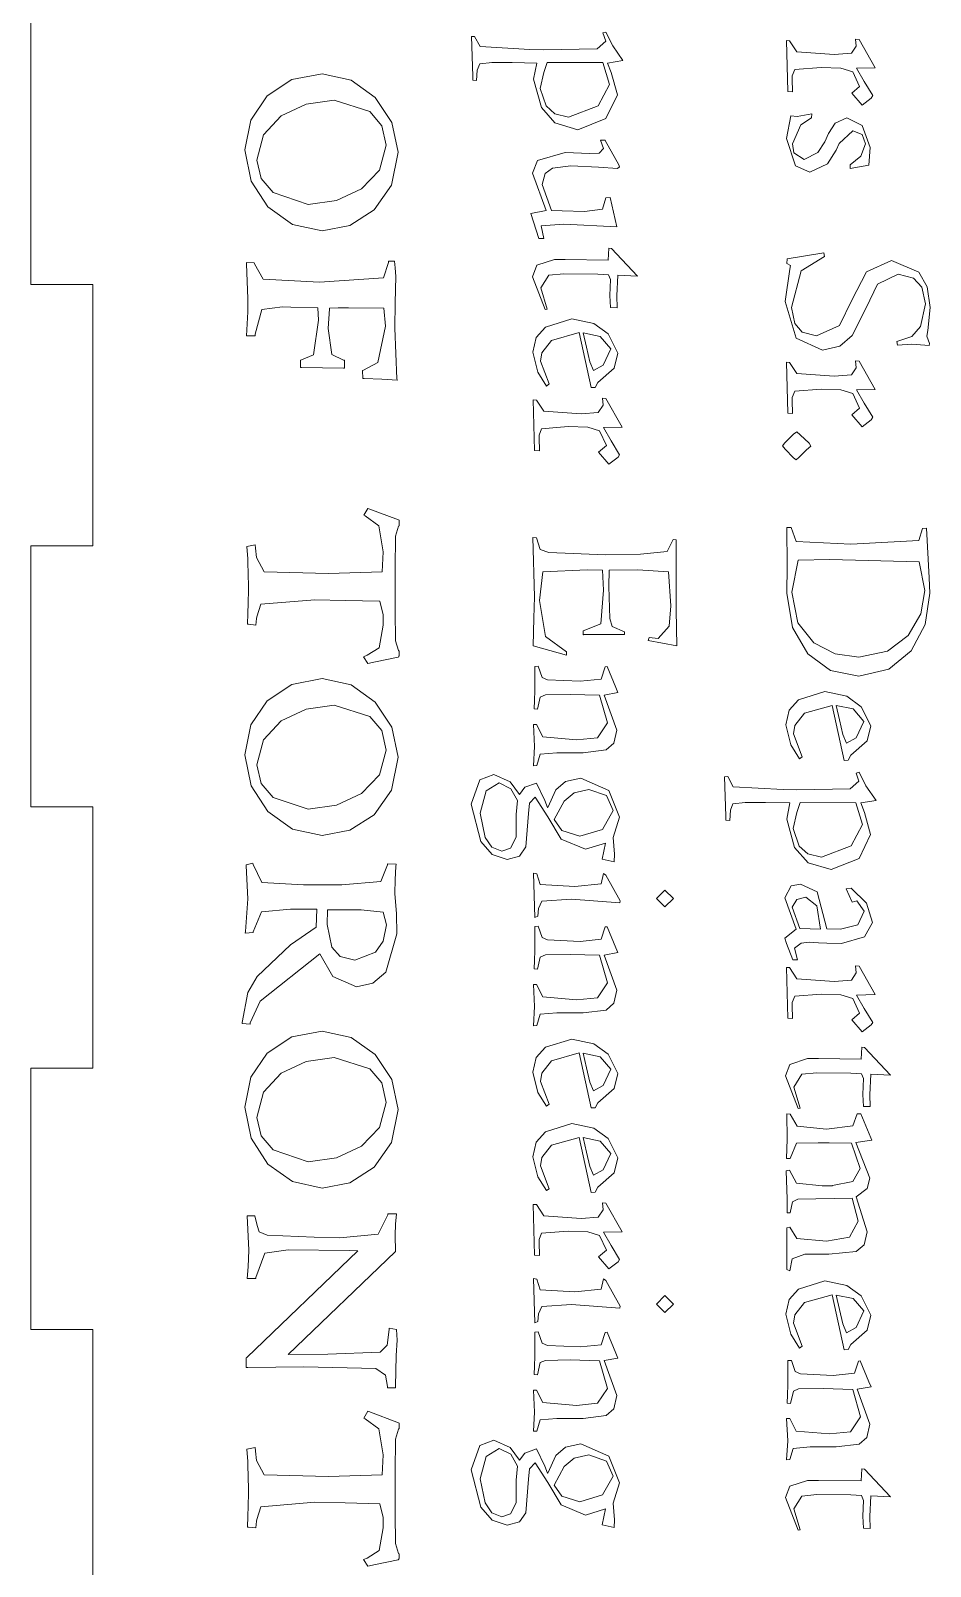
# Model space of a CAD drawing. Header units: millimetres. Extents: x 0 to 610, y 0 to 514.
# Drawn here: x 523.8 to 567.3, y 166.1 to 240.4 of the extents above; entities that cross this region are included whole.
import ezdxf

# ---------------------------------------------------------------- set-up
doc = ezdxf.new("R2010")
doc.units = ezdxf.units.MM
doc.header["$LTSCALE"] = 0.05
doc.layers.get('0').update_dxf_attribs({"plot": 0})
doc.layers.add('CUT', color=1, linetype='Continuous', lineweight=0)
doc.layers.add('ETCH', color=5, linetype='Continuous', lineweight=0)

# ---------------------------------------------------------------- blocks, each defined once
blk = doc.blocks.new('right_outer')
blk.add_lwpolyline([(0, 113.684), (0, 126.316), (-3, 126.316), (-3, 138.947), (0, 138.947), (0, 151.579), (-3, 151.579), (-3, 164.211), (0, 164.211), (0, 176.842), (-3, 176.842), (-3, 189.474)])

msp = doc.modelspace()

# ---------------------------------------------------------------- linework, layer by layer
at = {"layer": 'ETCH'}
for p, q in [((560.398, 237.428), (560.332, 239.89)), ((560.332, 239.89), (560.491, 239.876)), ((560.491, 239.876), (560.843, 239.341)), ((563.716, 239.624), (563.676, 239.962)), ((563.676, 239.962), (563.848, 239.943)), ((563.848, 239.943), (564.632, 238.569)), ((560.843, 239.341), (562.647, 239.213)), ((562.647, 239.213), (563.475, 239.277)), ((563.475, 239.277), (563.716, 239.624)), ((560.736, 238.49), (560.617, 238.185)), ((562.017, 238.596), (560.736, 238.49)), ((562.966, 238.563), (562.017, 238.596)), ((563.543, 238.383), (562.966, 238.563)), ((563.869, 237.673), (563.543, 238.383)), ((564.632, 238.569), (563.73, 238.549)), ((563.73, 238.549), (564.101, 237.906)), ((564.632, 238.569), (564.632, 238.569)), ((560.617, 238.185), (560.617, 238.045)), ((560.617, 238.045), (560.63, 237.415)), ((563.497, 237.348), (563.869, 237.673)), ((564.101, 237.906), (564.512, 237.229)), ((560.63, 237.415), (560.398, 237.428)), ((563.995, 236.771), (563.497, 237.348)), ((564.439, 237.109), (563.995, 236.771)), ((564.512, 237.229), (564.439, 237.109)), ((560.332, 235.151), (560.551, 236.259)), ((560.551, 236.259), (560.856, 236.219)), ((560.856, 236.219), (561.566, 236.345)), ((561.554, 236.16), (561.029, 235.815)), ((561.566, 236.345), (561.554, 236.16)), ((561.554, 236.16), (561.554, 236.16)), ((562.695, 235.9), (563.259, 236.16)), ((563.259, 236.16), (564.005, 235.786)), ((561.029, 235.815), (560.625, 234.892)), ((562.191, 234.992), (562.37, 235.397)), ((562.37, 235.397), (562.695, 235.9)), ((563.544, 235.529), (562.887, 234.919)), ((563.995, 235.356), (563.544, 235.529)), ((564.005, 235.786), (564.393, 234.72)), ((551.278, 234.451), (551.487, 234.666)), ((551.487, 234.666), (551.348, 235.071)), ((551.348, 235.071), (551.567, 235.071)), ((551.567, 235.071), (551.567, 235.059)), ((551.567, 235.059), (552.224, 233.884)), ((551.567, 235.059), (551.567, 235.059)), ((560.776, 233.831), (560.332, 235.151)), ((560.625, 234.892), (560.701, 234.46)), ((561.862, 234.483), (562.191, 234.992)), ((562.887, 234.919), (562.734, 234.594)), ((563.932, 234.298), (564.167, 234.899)), ((564.167, 234.899), (563.995, 235.356)), ((564.393, 234.72), (564.32, 233.87)), ((548.056, 233.479), (548.301, 234.084)), ((548.301, 234.084), (549.635, 234.474)), ((549.635, 234.474), (550.83, 234.434)), ((550.83, 234.434), (551.278, 234.451)), ((552.224, 233.884), (552.264, 233.778)), ((560.701, 234.46), (561.196, 234.143)), ((561.196, 234.143), (561.862, 234.483)), ((562.32, 233.925), (561.473, 233.526)), ((562.734, 234.594), (562.32, 233.925)), ((563.418, 233.877), (563.932, 234.298)), ((548.72, 231.674), (548.056, 233.479)), ((548.667, 233.457), (548.521, 232.935)), ((549.027, 233.725), (548.667, 233.457)), ((549.915, 233.838), (549.027, 233.725)), ((551.255, 233.771), (549.915, 233.838)), ((552.164, 233.705), (551.255, 233.771)), ((552.264, 233.778), (552.164, 233.705)), ((561.473, 233.526), (560.776, 233.831)), ((563.418, 233.698), (563.418, 233.877)), ((564.32, 233.87), (563.418, 233.698)), ((548.521, 232.935), (548.966, 231.674)), ((547.97, 231.535), (548.72, 231.674)), ((548.966, 231.674), (549.483, 231.661)), ((549.483, 231.661), (550.572, 231.628)), ((550.572, 231.628), (551.443, 231.731)), ((551.443, 231.731), (551.607, 232.291)), ((551.607, 232.291), (551.806, 232.305)), ((551.806, 232.305), (552.131, 230.891)), ((548.362, 230.321), (547.97, 231.535)), ((549.563, 231.017), (548.475, 230.925)), ((548.475, 230.925), (548.6, 230.321)), ((552.131, 230.891), (549.563, 231.017)), ((548.6, 230.321), (548.362, 230.321)), ((551.72, 229.279), (551.753, 229.85)), ((551.753, 229.85), (551.879, 229.836)), ((551.879, 229.836), (553.14, 228.496)), ((560.366, 229.332), (562.144, 229.624)), ((562.184, 229.452), (561.05, 228.755)), ((562.144, 229.624), (562.184, 229.452)), ((548.057, 228.47), (548.264, 229.027)), ((548.264, 229.027), (549.112, 229.306)), ((549.112, 229.306), (549.643, 229.306)), ((549.643, 229.306), (551.72, 229.279)), ((551.72, 229.279), (551.72, 229.279)), ((560.279, 227.282), (560.498, 228.834)), ((560.352, 229.113), (560.366, 229.332)), ((560.531, 229.007), (560.352, 229.113)), ((560.498, 228.834), (560.531, 229.007)), ((561.05, 228.755), (560.585, 226.977)), ((563.504, 227.335), (564.215, 228.702)), ((564.215, 228.702), (565.422, 229.253)), ((565.422, 229.253), (566.734, 228.69)), ((566.734, 228.69), (567.142, 227.979)), ((548.661, 226.89), (548.057, 228.47)), ((548.851, 228.54), (548.462, 227.932)), ((549.564, 228.615), (548.851, 228.54)), ((551.216, 228.596), (549.564, 228.615)), ((551.725, 228.558), (551.216, 228.596)), ((551.826, 228.33), (551.725, 228.558)), ((551.793, 227.561), (551.826, 228.33)), ((552.178, 228.549), (552.138, 227.547)), ((553.14, 228.496), (552.178, 228.549)), ((564.739, 228.112), (564.187, 226.97)), ((565.734, 228.602), (564.739, 228.112)), ((566.48, 228.402), (565.734, 228.602)), ((566.889, 227.97), (566.48, 228.402)), ((567.067, 227.156), (566.889, 227.97)), ((567.142, 227.979), (567.293, 226.977)), ((548.462, 227.932), (548.767, 226.91)), ((551.826, 226.99), (551.793, 227.561)), ((552.138, 227.547), (552.151, 226.976)), ((560.813, 225.504), (560.279, 227.282)), ((562.91, 226.12), (563.504, 227.335)), ((548.767, 226.91), (548.661, 226.89)), ((552.151, 226.976), (551.826, 226.99)), ((560.585, 226.977), (560.736, 226.214)), ((564.187, 226.97), (563.509, 225.626)), ((566.82, 226.07), (567.067, 227.156)), ((567.293, 226.977), (567.174, 225.875)), ((548.239, 225.537), (548.679, 226.038)), ((548.679, 226.038), (549.961, 226.433)), ((550.313, 225.769), (548.979, 225.39)), ((549.961, 226.433), (551.025, 226.212)), ((550.89, 223.109), (550.313, 225.769)), ((550.313, 225.769), (550.313, 225.769)), ((551.332, 225.59), (550.512, 225.756)), ((550.512, 225.756), (550.671, 225.059)), ((551.025, 226.212), (551.709, 225.705)), ((560.736, 226.214), (561.094, 225.798)), ((561.094, 225.798), (561.792, 225.616)), ((561.792, 225.616), (562.91, 226.12)), ((566.399, 225.58), (566.82, 226.07)), ((567.174, 225.875), (567.134, 225.603)), ((548.069, 224.827), (548.239, 225.537)), ((548.979, 225.39), (548.514, 224.798)), ((550.671, 225.059), (550.83, 224.362)), ((550.671, 225.059), (550.671, 225.059)), ((551.839, 224.986), (551.332, 225.59)), ((551.466, 224.195), (551.839, 224.986)), ((551.709, 225.705), (552.184, 224.774)), ((562.084, 224.92), (560.813, 225.504)), ((562.924, 225.12), (562.084, 224.92)), ((563.509, 225.626), (562.924, 225.12)), ((565.681, 225.338), (566.399, 225.58)), ((565.707, 225.159), (565.681, 225.338)), ((565.681, 225.338), (565.681, 225.338)), ((566.404, 225.212), (565.707, 225.159)), ((567.24, 225.139), (566.404, 225.212)), ((567.134, 225.603), (567.26, 225.245)), ((567.26, 225.245), (567.24, 225.139)), ((548.319, 223.855), (548.069, 224.827)), ((548.514, 224.798), (548.448, 224.395)), ((548.448, 224.395), (548.859, 223.287)), ((550.83, 224.362), (551.003, 223.937)), ((552.184, 224.774), (552.01, 224.055)), ((560.398, 221.875), (560.332, 224.336)), ((560.332, 224.336), (560.491, 224.323)), ((560.491, 224.323), (560.843, 223.787)), ((563.716, 224.071), (563.676, 224.409)), ((563.676, 224.409), (563.848, 224.389)), ((563.848, 224.389), (564.632, 223.015)), ((548.733, 223.188), (548.319, 223.855)), ((551.003, 223.937), (551.466, 224.195)), ((552.01, 224.055), (551.215, 223.361)), ((560.843, 223.787), (562.647, 223.659)), ((562.647, 223.659), (563.475, 223.723)), ((563.475, 223.723), (563.716, 224.071)), ((548.859, 223.287), (548.733, 223.188)), ((551.089, 223.122), (550.89, 223.109)), ((551.215, 223.361), (551.089, 223.122)), ((560.736, 222.936), (560.617, 222.631)), ((562.017, 223.042), (560.736, 222.936)), ((562.966, 223.009), (562.017, 223.042)), ((563.543, 222.83), (562.966, 223.009)), ((563.869, 222.12), (563.543, 222.83)), ((564.632, 223.015), (563.73, 222.996)), ((563.73, 222.996), (564.101, 222.352)), ((564.632, 223.015), (564.632, 223.015)), ((548.156, 220.063), (548.09, 222.525)), ((548.09, 222.525), (548.249, 222.511)), ((548.249, 222.511), (548.598, 221.976)), ((551.233, 221.912), (551.473, 222.259)), ((551.473, 222.259), (551.434, 222.597)), ((551.434, 222.597), (551.606, 222.578)), ((551.606, 222.578), (552.39, 221.204)), ((560.617, 222.631), (560.617, 222.492)), ((560.617, 222.492), (560.63, 221.861)), ((563.497, 221.794), (563.869, 222.12)), ((564.101, 222.352), (564.512, 221.675)), ((548.598, 221.976), (550.405, 221.848)), ((550.405, 221.848), (551.233, 221.912)), ((560.63, 221.861), (560.398, 221.875)), ((563.995, 221.217), (563.497, 221.794)), ((564.439, 221.555), (563.995, 221.217)), ((564.512, 221.675), (564.439, 221.555)), ((548.494, 221.125), (548.375, 220.819)), ((548.375, 220.819), (548.375, 220.68)), ((548.375, 220.68), (548.388, 220.05)), ((549.775, 221.231), (548.494, 221.125)), ((550.724, 221.198), (549.775, 221.231)), ((551.301, 221.018), (550.724, 221.198)), ((551.626, 220.308), (551.301, 221.018)), ((552.39, 221.204), (551.488, 221.184)), ((551.488, 221.184), (551.859, 220.541)), ((551.859, 220.541), (552.27, 219.864)), ((552.39, 221.204), (552.39, 221.204)), ((560.253, 220.448), (560.678, 220.853)), ((560.678, 220.853), (560.831, 220.972)), ((560.831, 220.972), (561.003, 220.826)), ((561.003, 220.826), (561.434, 220.421)), ((561.003, 220.826), (561.003, 220.826)), ((548.388, 220.05), (548.156, 220.063)), ((551.255, 219.983), (551.626, 220.308)), ((551.753, 219.406), (551.255, 219.983)), ((552.27, 219.864), (552.197, 219.744)), ((560.147, 220.289), (560.253, 220.448)), ((560.267, 220.136), (560.147, 220.289)), ((560.678, 219.711), (560.267, 220.136)), ((561.309, 220.102), (560.957, 219.751)), ((561.521, 220.282), (561.309, 220.102)), ((561.434, 220.421), (561.521, 220.282)), ((552.197, 219.744), (551.753, 219.406)), ((560.804, 219.625), (560.678, 219.711)), ((560.957, 219.751), (560.804, 219.625)), ((560.379, 214.475), (560.359, 216.346)), ((560.359, 216.346), (560.558, 216.346)), ((560.558, 216.346), (560.81, 215.663)), ((566.735, 215.716), (566.915, 216.293)), ((566.915, 216.293), (567.114, 216.307)), ((567.114, 216.307), (567.233, 213.918)), ((548.144, 212.995), (548.071, 215.862)), ((548.071, 215.862), (548.25, 215.849)), ((548.25, 215.849), (548.423, 215.285)), ((554.566, 215.181), (554.858, 215.768)), ((554.858, 215.768), (554.998, 215.755)), ((554.998, 215.755), (554.998, 212.351)), ((560.81, 215.663), (563.451, 215.537)), ((563.451, 215.537), (566.735, 215.716)), ((548.423, 215.285), (548.84, 215.138)), ((548.84, 215.138), (551.581, 215.019)), ((551.581, 215.019), (553.273, 215.052)), ((553.273, 215.052), (554.566, 215.181)), ((560.903, 214.76), (560.598, 213.214)), ((562.436, 214.793), (560.903, 214.76)), ((566.762, 214.687), (562.436, 214.793)), ((567.034, 213.3), (566.762, 214.687)), ((548.555, 214.203), (548.396, 212.816)), ((550.692, 214.296), (548.555, 214.203)), ((551.442, 214.276), (550.692, 214.296)), ((551.494, 213.314), (551.442, 214.276)), ((551.767, 214.281), (551.753, 213.499)), ((553.154, 214.295), (551.767, 214.281)), ((554.633, 214.196), (553.154, 214.295)), ((554.739, 212.563), (554.633, 214.196)), ((560.359, 213.168), (560.379, 214.475)), ((567.233, 213.918), (567.273, 213.169)), ((551.357, 211.689), (551.494, 213.314)), ((551.753, 213.499), (551.793, 211.952)), ((560.628, 211.51), (560.359, 213.168)), ((560.359, 213.168), (560.359, 213.168)), ((560.598, 213.214), (560.894, 211.739)), ((566.832, 212.17), (567.034, 213.3)), ((567.034, 213.3), (567.034, 213.3)), ((567.273, 213.169), (567.039, 211.66)), ((548.124, 211.96), (548.144, 212.995)), ((548.396, 212.816), (548.685, 211.076)), ((554.659, 211.584), (554.739, 212.563)), ((554.998, 212.351), (555.038, 210.619)), ((548.091, 210.626), (548.124, 211.96)), ((550.512, 211.343), (551.357, 211.689)), ((551.793, 211.952), (551.913, 211.558)), ((560.894, 211.739), (561.657, 210.772)), ((566.228, 211.132), (566.832, 212.17)), ((567.039, 211.66), (566.363, 210.381)), ((548.685, 211.076), (549.697, 210.341)), ((550.512, 211.164), (550.512, 211.343)), ((550.512, 211.163), (550.512, 211.164)), ((550.519, 211.163), (550.512, 211.163)), ((552.51, 211.17), (550.519, 211.17)), ((550.519, 211.17), (550.519, 211.163)), ((551.913, 211.558), (552.51, 211.309)), ((552.51, 211.309), (552.51, 211.17)), ((553.651, 210.884), (553.691, 211.024)), ((555.038, 210.619), (553.651, 210.884)), ((553.691, 211.024), (554.135, 210.984)), ((554.135, 210.984), (554.659, 211.584)), ((561.366, 210.246), (560.628, 211.51)), ((565.226, 210.373), (566.228, 211.132)), ((549.697, 210.182), (548.091, 210.626)), ((549.697, 210.341), (549.697, 210.182)), ((562.47, 209.44), (561.366, 210.246)), ((561.657, 210.772), (562.698, 210.243)), ((562.698, 210.243), (563.83, 210.082)), ((563.83, 210.082), (565.226, 210.373)), ((566.363, 210.381), (565.283, 209.493)), ((548.163, 209.625), (548.335, 209.639)), ((548.163, 208.464), (548.163, 209.625)), ((548.335, 209.639), (548.518, 209.096)), ((551.377, 209.016), (551.574, 209.605)), ((551.574, 209.605), (551.666, 209.619)), ((551.666, 209.619), (552.078, 208.604)), ((563.836, 209.16), (562.47, 209.44)), ((565.283, 209.493), (563.836, 209.16)), ((548.518, 209.096), (548.78, 208.982)), ((548.78, 208.982), (550.359, 208.909)), ((550.359, 208.909), (551.377, 209.016)), ((548.13, 207.575), (548.149, 207.979)), ((548.149, 207.979), (548.163, 208.464)), ((548.432, 208.151), (548.289, 207.561)), ((548.68, 208.258), (548.432, 208.151)), ((549.875, 208.278), (548.68, 208.258)), ((551.301, 208.238), (549.875, 208.278)), ((549.875, 208.278), (549.875, 208.278)), ((551.679, 206.904), (551.301, 208.238)), ((552.184, 208.365), (551.52, 208.245)), ((551.52, 208.245), (552.13, 206.553)), ((552.078, 208.604), (552.184, 208.365)), ((560.475, 207.515), (560.915, 208.016)), ((560.915, 208.016), (562.197, 208.411)), ((562.197, 208.411), (563.261, 208.19)), ((563.261, 208.19), (563.945, 207.683)), ((548.289, 207.561), (548.13, 207.575)), ((560.305, 206.805), (560.475, 207.515)), ((561.215, 207.368), (560.75, 206.776)), ((562.549, 207.747), (561.215, 207.368)), ((563.126, 205.087), (562.549, 207.747)), ((562.549, 207.747), (562.549, 207.747)), ((563.567, 207.574), (562.741, 207.74)), ((562.741, 207.74), (562.907, 207.043)), ((564.075, 206.97), (563.567, 207.574)), ((563.945, 207.683), (564.42, 206.752)), ((548.155, 205.757), (548.103, 206.825)), ((548.103, 206.825), (548.255, 206.825)), ((548.255, 206.825), (548.561, 206.221)), ((551.191, 206.185), (551.679, 206.904)), ((552.13, 206.553), (551.987, 205.917)), ((560.555, 205.833), (560.305, 206.805)), ((560.75, 206.776), (560.684, 206.373)), ((562.907, 207.043), (563.066, 206.346)), ((562.907, 207.043), (562.907, 207.043)), ((563.702, 206.179), (564.075, 206.97)), ((564.42, 206.752), (564.246, 206.033)), ((548.103, 204.828), (548.155, 205.757)), ((548.561, 206.221), (550.179, 206.082)), ((550.179, 206.082), (551.191, 206.185)), ((551.987, 205.917), (551.613, 205.59)), ((560.969, 205.166), (560.555, 205.833)), ((560.684, 206.373), (561.095, 205.265)), ((563.066, 206.346), (563.239, 205.922)), ((563.239, 205.922), (563.702, 206.179)), ((564.246, 206.033), (563.451, 205.339)), ((548.421, 205.386), (548.262, 204.842)), ((549.237, 205.452), (548.421, 205.386)), ((550.498, 205.452), (549.237, 205.452)), ((551.613, 205.59), (550.498, 205.452)), ((561.095, 205.265), (560.969, 205.166)), ((563.325, 205.1), (563.126, 205.087)), ((563.451, 205.339), (563.325, 205.1)), ((545.503, 204.15), (546.185, 204.41)), ((546.185, 204.41), (546.983, 204.055)), ((548.262, 204.842), (548.103, 204.828)), ((549.645, 204.062), (550.399, 204.23)), ((550.399, 204.23), (551.745, 203.625)), ((557.34, 204.296), (557.499, 204.309)), ((557.413, 202.392), (557.34, 204.296)), ((557.499, 204.309), (557.764, 203.812)), ((563.703, 204.475), (563.856, 204.515)), ((563.843, 204.083), (563.703, 204.475)), ((563.856, 204.515), (564.182, 203.858)), ((545.084, 202.969), (545.503, 204.15)), ((545.816, 203.609), (545.522, 202.531)), ((546.444, 204.004), (545.816, 203.609)), ((547.01, 203.718), (546.444, 204.004)), ((546.983, 204.055), (547.426, 203.441)), ((547.327, 203.149), (547.01, 203.718)), ((547.426, 203.441), (547.687, 203.788)), ((547.687, 203.788), (548.243, 203.991)), ((548.243, 203.991), (548.654, 203.155)), ((548.8, 202.804), (549.176, 203.664)), ((549.176, 203.664), (549.645, 204.062)), ((550.071, 203.521), (549.586, 203.121)), ((550.777, 203.686), (550.071, 203.521)), ((551.626, 203.389), (550.777, 203.686)), ((551.745, 203.625), (552.27, 202.339)), ((557.764, 203.812), (560.173, 203.672)), ((560.173, 203.672), (560.837, 203.659)), ((560.837, 203.659), (563.418, 203.712)), ((563.418, 203.712), (563.843, 204.083)), ((564.182, 203.858), (564.679, 203.147)), ((545.551, 201.172), (545.084, 202.969)), ((547.26, 202.471), (547.327, 203.149)), ((547.913, 203.018), (547.864, 202.525)), ((548.19, 203.308), (547.913, 203.018)), ((548.794, 202.365), (548.19, 203.308)), ((548.654, 203.155), (548.78, 202.804)), ((548.78, 202.804), (548.8, 202.804)), ((549.586, 203.121), (549.105, 202.233)), ((551.952, 202.664), (551.626, 203.389)), ((557.745, 202.982), (557.625, 202.677)), ((558.342, 203.049), (557.745, 202.982)), ((559.319, 203.047), (558.342, 203.049)), ((558.342, 203.049), (558.342, 203.049)), ((558.342, 203.049), (558.342, 203.049)), ((560.507, 203.028), (559.319, 203.047)), ((560.354, 202.245), (560.507, 203.028)), ((561.003, 203.049), (560.844, 202.564)), ((563.697, 203.042), (561.003, 203.049)), ((561.003, 203.049), (561.003, 203.049)), ((564.015, 201.987), (563.697, 203.042)), ((564.679, 203.147), (563.93, 203.028)), ((563.93, 203.028), (564.109, 202.57)), ((545.522, 202.531), (545.76, 201.366)), ((545.522, 202.531), (545.522, 202.531)), ((547.26, 201.37), (547.26, 202.471)), ((547.864, 202.525), (547.735, 200.9)), ((549.442, 201.284), (548.794, 202.365)), ((549.105, 202.233), (549.477, 201.698)), ((549.105, 202.233), (549.105, 202.233)), ((551.447, 201.751), (551.952, 202.664)), ((552.27, 202.339), (551.952, 201.357)), ((552.27, 202.339), (552.27, 202.339)), ((557.413, 202.193), (557.413, 202.392)), ((557.592, 202.179), (557.413, 202.193)), ((557.625, 202.677), (557.592, 202.179)), ((560.731, 200.877), (560.354, 202.245)), ((560.844, 202.564), (560.665, 201.794)), ((563.46, 200.953), (564.015, 201.987)), ((564.109, 202.57), (564.401, 201.495)), ((545.76, 201.366), (546.085, 200.888)), ((546.997, 200.842), (547.26, 201.37)), ((550.612, 200.786), (549.442, 201.284)), ((549.477, 201.698), (550.346, 201.416)), ((550.346, 201.416), (551.447, 201.751)), ((551.952, 201.357), (552.025, 200.554)), ((560.665, 201.794), (560.946, 200.947)), ((564.401, 201.495), (563.85, 200.35)), ((546.1, 200.54), (545.551, 201.172)), ((546.085, 200.888), (546.57, 200.693)), ((546.829, 200.295), (546.1, 200.54)), ((546.57, 200.693), (546.997, 200.842)), ((547.735, 200.9), (547.428, 200.452)), ((551.581, 201.078), (550.612, 200.786)), ((551.428, 200.315), (551.581, 201.078)), ((552.025, 200.554), (552.005, 200.176)), ((561.381, 200.129), (560.731, 200.877)), ((560.946, 200.947), (561.367, 200.566)), ((561.367, 200.566), (562.038, 200.408)), ((562.038, 200.408), (563.46, 200.953)), ((547.428, 200.452), (546.829, 200.295)), ((552.005, 200.176), (551.428, 200.315)), ((562.497, 199.803), (561.381, 200.129)), ((563.85, 200.35), (562.497, 199.803)), ((548.163, 197.489), (548.111, 199.632)), ((548.111, 199.632), (548.269, 199.598)), ((548.269, 199.598), (548.428, 199.087)), ((548.269, 199.598), (548.269, 199.598)), ((548.428, 199.087), (550.107, 198.994)), ((550.107, 198.994), (551.368, 199.114)), ((551.368, 199.114), (551.488, 199.625)), ((551.488, 199.625), (551.594, 199.532)), ((551.594, 199.532), (552.291, 198.292)), ((560.26, 198.442), (560.57, 199.017)), ((560.57, 199.017), (561.01, 199.099)), ((561.01, 199.099), (561.826, 198.727)), ((548.508, 198.285), (548.349, 197.926)), ((549.935, 198.371), (548.508, 198.285)), ((552.271, 198.199), (549.935, 198.371)), ((552.291, 198.292), (552.271, 198.199)), ((554.049, 198.404), (554.46, 198.815)), ((554.46, 197.999), (554.049, 198.404)), ((554.46, 198.815), (554.871, 198.404)), ((554.871, 198.404), (554.46, 197.999)), ((554.871, 198.404), (554.871, 198.404)), ((560.804, 196.929), (560.26, 198.442)), ((560.841, 198.36), (560.611, 197.986)), ((561.275, 198.47), (560.841, 198.36)), ((561.812, 198.057), (561.275, 198.47)), ((561.826, 198.727), (562.291, 196.942)), ((563.219, 198.875), (563.471, 198.915)), ((563.512, 198.237), (563.219, 198.875)), ((563.219, 198.875), (563.219, 198.875)), ((563.471, 198.915), (564.209, 198.185)), ((563.744, 198.29), (563.512, 198.237)), ((564.102, 197.792), (563.744, 198.29)), ((548.316, 197.555), (548.163, 197.489)), ((548.349, 197.926), (548.316, 197.555)), ((560.611, 197.986), (560.989, 196.951)), ((560.611, 197.986), (560.611, 197.986)), ((561.991, 196.918), (561.812, 198.057)), ((563.784, 197.135), (564.102, 197.792)), ((564.209, 198.185), (564.493, 197.256)), ((548.163, 197.051), (548.335, 197.064)), ((548.163, 195.889), (548.163, 197.051)), ((548.335, 197.064), (548.518, 196.522)), ((551.377, 196.441), (551.574, 197.031)), ((551.574, 197.031), (551.666, 197.045)), ((551.666, 197.045), (552.078, 196.029)), ((560.26, 196.498), (560.804, 196.929)), ((560.989, 196.951), (561.991, 196.918)), ((562.291, 196.942), (562.948, 196.923)), ((562.948, 196.923), (563.784, 197.135)), ((564.493, 197.256), (564.115, 196.559)), ((548.518, 196.522), (548.78, 196.407)), ((548.78, 196.407), (550.359, 196.334)), ((550.359, 196.334), (551.377, 196.441)), ((552.078, 196.029), (552.184, 195.791)), ((560.333, 196.233), (560.26, 196.498)), ((560.652, 195.443), (560.333, 196.233)), ((561.049, 196.256), (560.718, 196)), ((561.434, 196.293), (561.049, 196.256)), ((561.892, 196.273), (561.434, 196.293)), ((562.297, 196.253), (561.892, 196.273)), ((563.007, 196.234), (562.297, 196.253)), ((564.115, 196.559), (563.007, 196.234)), ((548.13, 195), (548.149, 195.405)), ((548.149, 195.405), (548.163, 195.889)), ((548.432, 195.577), (548.289, 194.987)), ((548.68, 195.684), (548.432, 195.577)), ((549.875, 195.703), (548.68, 195.684)), ((551.301, 195.664), (549.875, 195.703)), ((549.875, 195.703), (549.875, 195.703)), ((551.679, 194.33), (551.301, 195.664)), ((552.184, 195.791), (551.52, 195.671)), ((551.52, 195.671), (552.13, 193.979)), ((560.871, 195.443), (560.652, 195.443)), ((560.718, 196), (560.871, 195.443)), ((548.289, 194.987), (548.13, 195)), ((560.398, 192.619), (560.332, 195.08)), ((560.332, 195.08), (560.491, 195.067)), ((560.491, 195.067), (560.843, 194.531)), ((560.843, 194.531), (562.647, 194.403)), ((563.475, 194.467), (563.716, 194.814)), ((563.716, 194.814), (563.676, 195.153)), ((563.676, 195.153), (563.848, 195.133)), ((563.848, 195.133), (564.632, 193.759)), ((548.155, 193.183), (548.103, 194.251)), ((548.103, 194.251), (548.255, 194.251)), ((548.255, 194.251), (548.561, 193.647)), ((551.191, 193.61), (551.679, 194.33)), ((552.13, 193.979), (551.987, 193.342)), ((562.017, 193.786), (560.736, 193.68)), ((562.966, 193.753), (562.017, 193.786)), ((562.647, 194.403), (563.475, 194.467)), ((548.103, 192.254), (548.155, 193.183)), ((548.561, 193.647), (550.179, 193.507)), ((550.179, 193.507), (551.191, 193.61)), ((551.987, 193.342), (551.613, 193.015)), ((560.736, 193.68), (560.617, 193.375)), ((560.617, 193.375), (560.617, 193.236)), ((560.617, 193.236), (560.63, 192.605)), ((563.543, 193.574), (562.966, 193.753)), ((563.869, 192.863), (563.543, 193.574)), ((564.632, 193.759), (563.73, 193.74)), ((563.73, 193.74), (564.101, 193.096)), ((564.101, 193.096), (564.512, 192.419)), ((564.632, 193.759), (564.632, 193.759)), ((548.421, 192.811), (548.262, 192.267)), ((549.237, 192.878), (548.421, 192.811)), ((550.498, 192.878), (549.237, 192.878)), ((551.613, 193.015), (550.498, 192.878)), ((560.63, 192.605), (560.398, 192.619)), ((563.497, 192.538), (563.869, 192.863)), ((563.995, 191.961), (563.497, 192.538)), ((564.512, 192.419), (564.439, 192.299)), ((535.227, 190.935), (536.415, 191.716)), ((536.415, 191.716), (537.884, 192)), ((537.884, 192), (539.284, 191.692)), ((539.284, 191.692), (540.453, 190.862)), ((548.262, 192.267), (548.103, 192.254)), ((548.679, 191.215), (549.961, 191.61)), ((549.961, 191.61), (551.025, 191.389)), ((564.439, 192.299), (563.995, 191.961)), ((534.432, 189.766), (535.227, 190.935)), ((540.453, 190.862), (541.256, 189.652)), ((548.239, 190.714), (548.679, 191.215)), ((550.313, 190.939), (548.979, 190.561)), ((550.89, 188.279), (550.313, 190.939)), ((550.313, 190.939), (550.313, 190.939)), ((551.332, 190.759), (550.512, 190.925)), ((550.512, 190.925), (550.671, 190.229)), ((551.025, 191.389), (551.709, 190.882)), ((551.709, 190.882), (552.184, 189.944)), ((563.956, 190.647), (563.989, 191.218)), ((563.989, 191.218), (564.115, 191.204)), ((564.115, 191.204), (565.376, 189.864)), ((548.069, 190.004), (548.239, 190.714)), ((548.979, 190.561), (548.514, 189.969)), ((550.671, 190.229), (550.83, 189.532)), ((550.671, 190.229), (550.671, 190.229)), ((551.839, 190.156), (551.332, 190.759)), ((551.466, 189.365), (551.839, 190.156)), ((560.293, 189.831), (560.5, 190.388)), ((560.5, 190.388), (561.348, 190.667)), ((561.348, 190.667), (561.88, 190.667)), ((561.88, 190.667), (563.956, 190.647)), ((563.956, 190.647), (563.956, 190.647)), ((534.142, 188.318), (534.432, 189.766)), ((541.256, 189.652), (541.554, 188.205)), ((548.319, 189.033), (548.069, 190.004)), ((548.514, 189.969), (548.448, 189.566)), ((548.448, 189.566), (548.859, 188.458)), ((550.83, 189.532), (551.003, 189.107)), ((551.003, 189.107), (551.466, 189.365)), ((552.184, 189.944), (552.01, 189.225)), ((560.897, 188.251), (560.293, 189.831)), ((561.087, 189.907), (560.698, 189.293)), ((561.8, 189.983), (561.087, 189.907)), ((563.452, 189.963), (561.8, 189.983)), ((563.961, 189.925), (563.452, 189.963)), ((564.062, 189.698), (563.961, 189.925)), ((564.029, 188.928), (564.062, 189.698)), ((564.414, 189.917), (564.374, 188.915)), ((565.376, 189.864), (564.414, 189.917)), ((548.733, 188.365), (548.319, 189.033)), ((552.01, 189.225), (551.215, 188.531)), ((560.698, 189.293), (561.003, 188.271)), ((564.062, 188.358), (564.029, 188.928)), ((564.374, 188.915), (564.387, 188.344)), ((534.442, 186.814), (534.142, 188.318)), ((541.554, 188.205), (541.234, 186.607)), ((541.554, 188.205), (541.554, 188.205)), ((548.859, 188.458), (548.733, 188.365)), ((551.089, 188.292), (550.89, 188.279)), ((551.215, 188.531), (551.089, 188.292)), ((560.372, 186.772), (560.353, 188)), ((560.353, 188), (560.512, 187.986)), ((560.512, 187.986), (560.859, 187.404)), ((561.003, 188.271), (560.897, 188.251)), ((563.551, 187.423), (563.756, 187.999)), ((563.756, 187.999), (563.935, 187.999)), ((563.935, 187.999), (564.42, 186.838)), ((564.387, 188.344), (564.062, 188.358)), ((548.239, 186.633), (548.679, 187.134)), ((548.679, 187.134), (549.961, 187.529)), ((549.961, 187.529), (551.025, 187.308)), ((551.025, 187.308), (551.709, 186.801)), ((560.859, 187.404), (562.277, 187.249)), ((562.277, 187.249), (563.551, 187.423)), ((535.254, 185.569), (534.442, 186.814)), ((541.234, 186.607), (540.396, 185.414)), ((548.069, 185.923), (548.239, 186.633)), ((548.979, 186.48), (548.514, 185.887)), ((550.313, 186.858), (548.979, 186.48)), ((550.89, 184.198), (550.313, 186.858)), ((550.313, 186.858), (550.313, 186.858)), ((551.332, 186.679), (550.512, 186.845)), ((550.512, 186.845), (550.671, 186.148)), ((551.839, 186.075), (551.332, 186.679)), ((551.709, 186.801), (552.184, 185.863)), ((560.333, 185.843), (560.372, 186.772)), ((560.83, 186.573), (560.512, 185.843)), ((561.865, 186.593), (560.83, 186.573)), ((562.409, 186.593), (561.865, 186.593)), ((563.477, 186.579), (562.409, 186.593)), ((563.909, 185.351), (563.477, 186.579)), ((564.46, 186.731), (563.697, 186.605)), ((563.697, 186.605), (564.374, 184.893)), ((564.42, 186.838), (564.46, 186.731)), ((548.319, 184.951), (548.069, 185.923)), ((548.514, 185.887), (548.448, 185.485)), ((550.671, 186.148), (550.83, 185.451)), ((550.671, 186.148), (550.671, 186.148)), ((551.466, 185.284), (551.839, 186.075)), ((552.184, 185.863), (552.01, 185.144)), ((560.512, 185.843), (560.333, 185.843)), ((536.446, 184.722), (535.254, 185.569)), ((540.396, 185.414), (539.219, 184.667)), ((548.733, 184.284), (548.319, 184.951)), ((548.448, 185.485), (548.859, 184.376)), ((550.83, 185.451), (551.003, 185.027)), ((551.003, 185.027), (551.466, 185.284)), ((552.01, 185.144), (551.215, 184.45)), ((560.325, 185.238), (560.484, 185.272)), ((560.365, 183.878), (560.325, 185.238)), ((560.484, 185.272), (560.823, 184.648)), ((563.553, 184.721), (563.909, 185.351)), ((564.374, 184.893), (564.244, 184.382)), ((537.884, 184.409), (536.446, 184.722)), ((539.219, 184.667), (537.884, 184.409)), ((548.859, 184.376), (548.733, 184.284)), ((551.089, 184.211), (550.89, 184.198)), ((551.215, 184.45), (551.089, 184.211)), ((560.823, 184.648), (562.064, 184.522)), ((562.064, 184.522), (562.568, 184.522)), ((562.568, 184.522), (562.568, 184.529)), ((562.568, 184.529), (562.569, 184.529)), ((562.569, 184.529), (563.553, 184.721)), ((564.244, 184.382), (563.71, 183.984)), ((548.156, 181.158), (548.09, 183.62)), ((548.09, 183.62), (548.249, 183.607)), ((548.249, 183.607), (548.598, 183.073)), ((551.473, 183.354), (551.434, 183.693)), ((551.434, 183.693), (551.606, 183.673)), ((551.606, 183.673), (552.39, 182.299)), ((560.365, 183.208), (560.365, 183.878)), ((560.629, 183.748), (560.524, 183.208)), ((560.883, 183.864), (560.629, 183.748)), ((563.517, 183.917), (560.883, 183.864)), ((563.809, 182.809), (563.517, 183.917)), ((563.71, 183.984), (564.241, 182.286)), ((534.334, 181.397), (534.261, 183.063)), ((534.261, 183.063), (534.587, 183.063)), ((534.587, 183.063), (534.633, 183.063)), ((534.633, 183.063), (534.733, 182.598)), ((540.587, 182.176), (541.056, 183.116)), ((541.056, 183.116), (541.063, 183.162)), ((541.063, 183.162), (541.408, 183.162)), ((541.408, 183.162), (541.474, 183.169)), ((541.435, 182.664), (541.421, 182.133)), ((541.474, 183.169), (541.435, 182.664)), ((548.598, 183.073), (550.405, 182.943)), ((550.405, 182.943), (551.233, 183.007)), ((551.233, 183.007), (551.473, 183.354)), ((560.524, 183.208), (560.365, 183.208)), ((563.391, 182.026), (563.809, 182.809)), ((534.733, 182.598), (534.844, 182.289)), ((534.844, 182.289), (535.224, 182.133)), ((535.224, 182.133), (537.493, 182.027)), ((537.493, 182.027), (538.734, 182.007)), ((538.734, 182.007), (540.587, 182.176)), ((541.421, 182.133), (541.435, 181.337)), ((548.494, 182.22), (548.375, 181.915)), ((548.375, 181.915), (548.375, 181.775)), ((549.775, 182.326), (548.494, 182.22)), ((550.724, 182.293), (549.775, 182.326)), ((551.301, 182.114), (550.724, 182.293)), ((551.626, 181.403), (551.301, 182.114)), ((552.39, 182.299), (551.488, 182.279)), ((551.488, 182.279), (551.859, 181.636)), ((552.39, 182.299), (552.39, 182.299)), ((560.358, 182.484), (560.498, 182.518)), ((560.358, 180.474), (560.358, 182.484)), ((560.498, 182.518), (560.832, 181.965)), ((560.832, 181.965), (562.276, 181.84)), ((562.276, 181.84), (563.391, 182.026)), ((564.241, 182.286), (564.099, 181.66)), ((534.235, 176.208), (539.609, 181.37)), ((534.301, 180.594), (534.334, 181.397)), ((535.11, 181.265), (534.679, 180.077)), ((536.232, 181.424), (535.11, 181.265)), ((539.191, 181.384), (536.232, 181.424)), ((541.415, 181.317), (536.239, 176.361)), ((539.609, 181.37), (539.191, 181.384)), ((541.435, 181.337), (541.415, 181.317)), ((548.375, 181.775), (548.388, 181.145)), ((551.255, 181.078), (551.626, 181.403)), ((551.859, 181.636), (552.27, 180.959)), ((561.221, 181.204), (560.617, 180.991)), ((562.383, 181.204), (561.221, 181.204)), ((563.708, 181.339), (562.383, 181.204)), ((564.099, 181.66), (563.708, 181.339)), ((534.261, 180.037), (534.301, 180.594)), ((548.388, 181.145), (548.156, 181.158)), ((551.753, 180.501), (551.255, 181.078)), ((552.197, 180.839), (551.753, 180.501)), ((552.27, 180.959), (552.197, 180.839)), ((560.498, 180.401), (560.358, 180.474)), ((560.617, 180.991), (560.498, 180.401)), ((534.328, 180.03), (534.261, 180.037)), ((534.673, 180.03), (534.328, 180.03)), ((534.679, 180.077), (534.673, 180.03)), ((548.163, 177.888), (548.111, 180.031)), ((548.111, 180.031), (548.269, 179.997)), ((548.269, 179.997), (548.428, 179.486)), ((548.269, 179.997), (548.269, 179.997)), ((551.368, 179.513), (551.488, 180.024)), ((551.488, 180.024), (551.594, 179.931)), ((551.594, 179.931), (552.291, 178.691)), ((560.915, 179.523), (562.197, 179.918)), ((562.197, 179.918), (563.261, 179.697)), ((563.261, 179.697), (563.945, 179.19)), ((548.428, 179.486), (550.107, 179.394)), ((550.107, 179.394), (551.368, 179.513)), ((554.049, 178.802), (554.46, 179.214)), ((554.46, 179.214), (554.871, 178.802)), ((560.305, 178.312), (560.475, 179.022)), ((560.475, 179.022), (560.915, 179.523)), ((562.549, 179.247), (561.215, 178.869)), ((563.126, 176.594), (562.549, 179.247)), ((562.549, 179.247), (562.549, 179.247)), ((563.567, 179.068), (562.741, 179.234)), ((562.741, 179.234), (562.907, 178.537)), ((564.075, 178.464), (563.567, 179.068)), ((563.945, 179.19), (564.42, 178.259)), ((548.349, 178.325), (548.316, 177.954)), ((548.508, 178.684), (548.349, 178.325)), ((549.935, 178.77), (548.508, 178.684)), ((552.271, 178.598), (549.935, 178.77)), ((552.291, 178.691), (552.271, 178.598)), ((554.46, 178.398), (554.049, 178.802)), ((554.871, 178.802), (554.46, 178.398)), ((554.871, 178.802), (554.871, 178.802)), ((560.555, 177.34), (560.305, 178.312)), ((560.75, 178.276), (560.684, 177.874)), ((561.215, 178.869), (560.75, 178.276)), ((562.907, 178.537), (563.066, 177.84)), ((562.907, 178.537), (562.907, 178.537)), ((563.702, 177.673), (564.075, 178.464)), ((564.42, 178.259), (564.246, 177.54)), ((541.027, 176.811), (541.123, 177.575)), ((541.123, 177.575), (541.123, 177.641)), ((541.123, 177.641), (541.482, 177.568)), ((541.482, 177.568), (541.508, 177.057)), ((548.316, 177.954), (548.163, 177.888)), ((548.163, 177.443), (548.335, 177.456)), ((548.335, 177.456), (548.518, 176.914)), ((560.684, 177.874), (561.095, 176.765)), ((563.066, 177.84), (563.239, 177.416)), ((563.239, 177.416), (563.702, 177.673)), ((564.246, 177.54), (563.451, 176.846)), ((540.68, 176.472), (541.027, 176.811)), ((541.508, 177.057), (541.455, 176.308)), ((541.508, 177.057), (541.508, 177.057)), ((548.163, 176.281), (548.163, 177.443)), ((548.518, 176.914), (548.78, 176.799)), ((548.78, 176.799), (550.359, 176.726)), ((550.359, 176.726), (551.377, 176.833)), ((551.377, 176.833), (551.574, 177.423)), ((551.574, 177.423), (551.666, 177.436)), ((551.666, 177.436), (552.078, 176.421)), ((560.969, 176.673), (560.555, 177.34)), ((561.095, 176.765), (560.969, 176.673)), ((563.451, 176.846), (563.325, 176.607)), ((534.208, 176.195), (534.235, 176.208)), ((534.215, 175.73), (534.208, 176.195)), ((536.239, 176.361), (538.157, 176.374)), ((538.157, 176.374), (540.68, 176.472)), ((541.455, 176.308), (541.435, 174.808)), ((548.149, 175.797), (548.163, 176.281)), ((548.432, 175.969), (548.289, 175.379)), ((548.68, 176.075), (548.432, 175.969)), ((549.875, 176.095), (548.68, 176.075)), ((551.301, 176.049), (549.875, 176.095)), ((549.875, 176.095), (549.875, 176.095)), ((551.679, 174.722), (551.301, 176.049)), ((552.184, 176.182), (551.52, 176.063)), ((551.52, 176.063), (552.13, 174.371)), ((552.078, 176.421), (552.184, 176.182)), ((560.406, 176.063), (560.578, 176.076)), ((560.406, 174.901), (560.406, 176.063)), ((560.578, 176.076), (560.76, 175.534)), ((563.325, 176.607), (563.126, 176.594)), ((563.62, 175.453), (563.816, 176.043)), ((563.816, 176.043), (563.909, 176.056)), ((563.909, 176.056), (564.32, 175.041)), ((534.281, 175.73), (534.215, 175.73)), ((536.995, 175.77), (534.281, 175.73)), ((540.486, 175.677), (536.995, 175.77)), ((540.95, 175.369), (540.486, 175.677)), ((541.05, 174.808), (540.95, 175.369)), ((548.13, 175.392), (548.149, 175.797)), ((548.289, 175.379), (548.13, 175.392)), ((560.76, 175.534), (561.023, 175.419)), ((561.023, 175.419), (562.602, 175.346)), ((562.602, 175.346), (563.62, 175.453)), ((541.05, 174.748), (541.05, 174.808)), ((541.435, 174.748), (541.05, 174.748)), ((541.435, 174.808), (541.435, 174.748)), ((548.155, 173.574), (548.103, 174.643)), ((548.103, 174.643), (548.255, 174.643)), ((548.255, 174.643), (548.561, 174.039)), ((551.191, 174.002), (551.679, 174.722)), ((560.392, 174.417), (560.406, 174.901)), ((560.675, 174.589), (560.531, 173.999)), ((560.923, 174.695), (560.675, 174.589)), ((562.118, 174.715), (560.923, 174.695)), ((563.544, 174.669), (562.118, 174.715)), ((562.118, 174.715), (562.118, 174.715)), ((563.922, 173.342), (563.544, 174.669)), ((564.427, 174.802), (563.763, 174.683)), ((563.763, 174.683), (564.373, 172.991)), ((564.32, 175.041), (564.427, 174.802)), ((548.561, 174.039), (550.179, 173.899)), ((550.179, 173.899), (551.191, 174.002)), ((552.13, 174.371), (551.987, 173.734)), ((560.372, 174.012), (560.392, 174.417)), ((560.531, 173.999), (560.372, 174.012)), ((540.094, 173.613), (539.895, 173.275)), ((539.895, 173.275), (539.961, 173.248)), ((539.961, 173.248), (540.621, 172.773)), ((540.14, 173.6), (540.094, 173.613)), ((541.567, 173.056), (540.14, 173.6)), ((541.607, 173.042), (541.567, 173.056)), ((541.607, 172.777), (541.607, 173.042)), ((548.103, 172.646), (548.155, 173.574)), ((548.421, 173.203), (548.262, 172.659)), ((549.237, 173.269), (548.421, 173.203)), ((550.498, 173.269), (549.237, 173.269)), ((551.613, 173.407), (550.498, 173.269)), ((551.987, 173.734), (551.613, 173.407)), ((560.398, 172.194), (560.345, 173.263)), ((560.345, 173.263), (560.498, 173.263)), ((560.498, 173.263), (560.803, 172.659)), ((563.433, 172.622), (563.922, 173.342)), ((540.621, 172.773), (540.837, 171.517)), ((541.408, 170.693), (541.428, 172.273)), ((541.428, 172.273), (541.581, 172.757)), ((541.581, 172.757), (541.607, 172.777)), ((548.262, 172.659), (548.103, 172.646)), ((560.803, 172.659), (562.422, 172.519)), ((562.422, 172.519), (563.433, 172.622)), ((564.23, 172.354), (563.856, 172.027)), ((564.373, 172.991), (564.23, 172.354)), ((534.64, 171.862), (534.242, 171.782)), ((534.242, 171.782), (534.281, 171.185)), ((534.66, 171.682), (534.64, 171.862)), ((534.712, 171.238), (534.66, 171.682)), ((540.837, 171.517), (540.791, 170.548)), ((545.084, 170.781), (545.503, 171.958)), ((545.503, 171.958), (546.185, 172.214)), ((546.444, 171.822), (545.816, 171.426)), ((546.185, 172.214), (546.983, 171.859)), ((547.01, 171.536), (546.444, 171.822)), ((546.983, 171.859), (547.426, 171.245)), ((547.327, 170.966), (547.01, 171.536)), ((547.426, 171.245), (547.687, 171.593)), ((547.687, 171.593), (548.243, 171.796)), ((548.243, 171.796), (548.654, 170.96)), ((549.176, 171.475), (549.645, 171.874)), ((549.645, 171.874), (550.399, 172.042)), ((550.399, 172.042), (551.745, 171.444)), ((560.345, 171.266), (560.398, 172.194)), ((560.663, 171.823), (560.504, 171.279)), ((561.48, 171.889), (560.663, 171.823)), ((562.741, 171.889), (561.48, 171.889)), ((563.856, 172.027), (562.741, 171.889)), ((534.281, 171.185), (534.288, 171.019)), ((534.288, 171.019), (534.315, 169.857)), ((535.077, 170.548), (534.712, 171.238)), ((545.551, 168.983), (545.084, 170.781)), ((545.816, 171.426), (545.522, 170.348)), ((547.26, 170.289), (547.327, 170.966)), ((547.913, 170.83), (547.864, 170.336)), ((548.19, 171.119), (547.913, 170.83)), ((548.794, 170.177), (548.19, 171.119)), ((548.654, 170.96), (548.78, 170.615)), ((548.8, 170.615), (549.176, 171.475)), ((549.586, 170.939), (549.105, 170.05)), ((550.071, 171.341), (549.586, 170.939)), ((550.777, 171.509), (550.071, 171.341)), ((551.626, 171.209), (550.777, 171.509)), ((551.952, 170.481), (551.626, 171.209)), ((551.745, 171.444), (552.27, 170.156)), ((560.504, 171.279), (560.345, 171.266)), ((563.956, 170.256), (563.989, 170.827)), ((563.989, 170.827), (564.115, 170.813)), ((564.115, 170.813), (565.376, 169.473)), ((538.183, 170.455), (535.077, 170.548)), ((540.791, 170.548), (538.183, 170.455)), ((541.408, 168.663), (541.408, 170.693)), ((545.522, 170.348), (545.76, 169.183)), ((545.522, 170.348), (545.522, 170.348)), ((547.26, 169.188), (547.26, 170.289)), ((547.864, 170.336), (547.735, 168.711)), ((548.78, 170.615), (548.8, 170.615)), ((549.442, 169.096), (548.794, 170.177)), ((549.105, 170.05), (549.477, 169.515)), ((549.105, 170.05), (549.105, 170.05)), ((551.447, 169.569), (551.952, 170.481)), ((552.27, 170.156), (551.952, 169.174)), ((552.27, 170.156), (552.27, 170.156)), ((560.5, 169.997), (561.348, 170.276)), ((561.348, 170.276), (561.88, 170.276)), ((561.88, 170.276), (563.956, 170.256)), ((563.956, 170.256), (563.956, 170.256)), ((534.315, 169.671), (534.308, 169.028)), ((534.315, 169.857), (534.315, 169.671)), ((549.477, 169.515), (550.346, 169.234)), ((550.346, 169.234), (551.447, 169.569)), ((560.293, 169.44), (560.5, 169.997)), ((560.897, 167.86), (560.293, 169.44)), ((561.087, 169.516), (560.698, 168.902)), ((561.8, 169.592), (561.087, 169.516)), ((563.452, 169.573), (561.8, 169.592)), ((563.961, 169.535), (563.452, 169.573)), ((564.062, 169.307), (563.961, 169.535)), ((564.029, 168.538), (564.062, 169.307)), ((564.414, 169.526), (564.374, 168.524)), ((565.376, 169.473), (564.414, 169.526)), ((534.308, 169.028), (534.288, 168.537)), ((534.72, 168.378), (534.912, 168.995)), ((534.912, 168.995), (537.527, 169.214)), ((537.527, 169.214), (539, 169.181)), ((539, 169.181), (540.679, 169.141)), ((540.679, 169.141), (540.832, 168.477)), ((541.428, 167.216), (541.408, 168.663)), ((546.1, 168.352), (545.551, 168.983)), ((545.76, 169.183), (546.085, 168.705)), ((546.085, 168.705), (546.57, 168.51)), ((546.57, 168.51), (546.997, 168.66)), ((546.997, 168.66), (547.26, 169.188)), ((547.735, 168.711), (547.428, 168.264)), ((550.612, 168.597), (549.442, 169.096)), ((551.581, 168.895), (550.612, 168.597)), ((551.428, 168.132), (551.581, 168.895)), ((551.952, 169.174), (552.025, 168.371)), ((560.698, 168.902), (561.003, 167.88)), ((534.288, 168.537), (534.269, 168.019)), ((534.269, 168.019), (534.321, 168.013)), ((534.321, 168.013), (534.68, 167.973)), ((534.68, 167.973), (534.713, 168.298)), ((534.713, 168.298), (534.72, 168.378)), ((540.832, 167.973), (540.643, 166.883)), ((540.832, 168.477), (540.825, 168.451)), ((540.825, 168.451), (540.832, 168.059)), ((540.832, 168.059), (540.832, 167.973)), ((546.829, 168.107), (546.1, 168.352)), ((547.428, 168.264), (546.829, 168.107)), ((552.005, 167.993), (551.428, 168.132)), ((552.025, 168.371), (552.005, 167.993)), ((561.003, 167.88), (560.897, 167.86)), ((564.062, 167.967), (564.029, 168.538)), ((564.387, 167.953), (564.062, 167.967)), ((564.374, 168.524), (564.387, 167.953)), ((541.581, 166.732), (541.428, 167.216)), ((540.055, 166.52), (539.889, 166.453)), ((539.889, 166.453), (540.088, 166.122)), ((540.643, 166.883), (540.055, 166.52)), ((540.466, 166.208), (541.555, 166.44)), ((541.555, 166.44), (541.595, 166.46)), ((541.607, 166.719), (541.581, 166.732)), ((541.595, 166.46), (541.595, 166.493)), ((541.595, 166.493), (541.607, 166.493)), ((541.607, 166.493), (541.607, 166.719)), ((541.607, 166.493), (541.607, 166.493)), ((540.088, 166.122), (540.466, 166.208))]:
    msp.add_line(p, q, dxfattribs=at)
for points in [[(546.099, 238.834), (545.502, 238.768), (545.383, 238.463), (545.35, 237.965), (545.171, 237.978), (545.171, 238.177), (545.098, 240.081), (545.257, 240.095), (545.522, 239.597), (547.931, 239.458), (548.594, 239.444), (551.176, 239.497), (551.601, 239.868), (551.461, 240.26), (551.607, 240.293), (551.933, 239.636), (552.431, 238.926), (551.681, 238.806), (551.86, 238.348), (552.159, 237.273), (551.607, 236.129), (550.254, 235.582), (549.138, 235.908), (548.488, 236.656), (548.111, 238.024), (548.264, 238.806), (547.076, 238.826), (546.094, 238.826), (546.094, 238.833), (546.099, 238.833), (546.099, 238.834)], [(548.767, 238.834), (548.608, 238.35), (548.429, 237.58), (548.71, 236.732), (549.131, 236.352), (549.802, 236.193), (551.224, 236.739), (551.779, 237.773), (551.461, 238.828), (548.767, 238.834), (548.767, 238.834)], [(541.554, 234.488), (541.234, 232.892), (540.396, 231.699), (539.219, 230.951), (537.884, 230.692), (536.446, 231.005), (535.254, 231.852), (534.442, 233.097), (534.142, 234.601), (534.432, 236.048), (535.227, 237.219), (536.415, 238.004), (537.884, 238.29), (539.284, 237.978), (540.453, 237.145), (541.256, 235.935), (541.554, 234.488), (541.554, 234.488)], [(534.719, 234.11), (534.939, 233.218), (535.512, 232.543), (537.201, 231.966), (538.576, 232.161), (539.789, 232.724), (540.654, 233.624), (540.983, 234.827), (540.766, 235.772), (540.194, 236.456), (538.468, 237.01), (537.104, 236.815), (535.902, 236.244), (535.046, 235.331), (534.719, 234.11), (534.719, 234.11)], [(541.501, 223.533), (541.395, 225.982), (541.408, 227.209), (541.441, 228.477), (541.415, 228.895), (541.382, 229.22), (541.329, 229.22), (541.09, 229.22), (541.083, 229.161), (540.845, 228.411), (537.759, 228.206), (535.032, 228.352), (534.607, 229.095), (534.6, 229.142), (534.222, 229.162), (534.229, 229.095), (534.295, 227.403), (534.281, 226.773), (534.229, 225.611), (534.288, 225.611), (534.64, 225.611), (534.647, 225.691), (534.972, 226.886), (535.961, 227.012), (536.36, 227.005), (537.673, 226.965), (537.706, 226.374), (537.468, 224.702), (536.884, 224.45), (536.831, 224.443), (536.831, 224.085), (536.884, 224.085), (538.908, 224.045), (538.967, 224.052), (538.967, 224.43), (538.915, 224.436), (538.35, 224.709), (538.178, 225.963), (538.237, 226.918), (538.244, 226.952), (538.655, 226.971), (539.159, 226.964), (540.872, 226.945), (540.938, 226.082), (540.579, 224.33), (539.876, 223.959), (539.829, 223.945), (539.856, 223.547), (539.915, 223.554), (540.765, 223.514), (541.521, 223.474), (541.501, 223.533), (541.501, 223.533)], [(541.607, 210.149), (541.607, 210.375), (541.581, 210.394), (541.428, 210.872), (541.408, 212.318), (541.408, 214.349), (541.428, 215.935), (541.581, 216.412), (541.607, 216.432), (541.607, 216.697), (541.567, 216.711), (540.14, 217.255), (540.094, 217.268), (539.895, 216.937), (539.961, 216.91), (540.621, 216.432), (540.837, 215.178), (540.791, 214.203), (538.183, 214.116), (535.077, 214.209), (534.712, 214.899), (534.66, 215.344), (534.64, 215.516), (534.242, 215.436), (534.281, 214.839), (534.288, 214.673), (534.315, 213.512), (534.315, 213.326), (534.308, 212.682), (534.288, 212.191), (534.269, 211.674), (534.321, 211.667), (534.68, 211.62), (534.713, 211.946), (534.72, 212.025), (534.912, 212.642), (537.527, 212.855), (539, 212.822), (540.679, 212.782), (540.832, 212.118), (540.825, 212.098), (540.832, 211.707), (540.832, 211.62), (540.643, 210.528), (540.055, 210.167), (539.889, 210.101), (540.088, 209.769), (540.466, 209.849), (541.555, 210.081), (541.595, 210.101), (541.595, 210.148), (541.607, 210.148), (541.607, 210.149)], [(541.554, 205.245), (541.234, 203.65), (540.396, 202.456), (539.219, 201.708), (537.884, 201.449), (536.446, 201.762), (535.254, 202.609), (534.442, 203.851), (534.142, 205.351), (534.432, 206.801), (535.227, 207.972), (536.415, 208.755), (537.884, 209.041), (539.284, 208.735), (540.453, 207.904), (541.256, 206.693), (541.554, 205.245), (541.554, 205.245)], [(534.719, 204.867), (534.939, 203.975), (535.512, 203.3), (537.201, 202.724), (538.576, 202.92), (539.789, 203.484), (540.654, 204.384), (540.983, 205.584), (540.766, 206.529), (540.194, 207.21), (538.468, 207.76), (537.104, 207.566), (535.902, 206.998), (535.046, 206.087), (534.719, 204.867), (534.719, 204.867)], [(541.501, 196.698), (540.956, 194.847), (540.339, 194.319), (539.55, 194.131), (538.391, 194.637), (537.765, 195.73), (534.892, 193.441), (534.401, 192.392), (534.394, 192.339), (534.016, 192.366), (534.016, 192.418), (534.283, 193.871), (534.746, 194.641), (536.353, 196.166), (537.592, 197.023), (537.625, 197.886), (536.67, 197.886), (536.344, 197.886), (534.944, 197.766), (534.552, 196.804), (534.539, 196.764), (534.161, 196.738), (534.174, 196.811), (534.294, 198.39), (534.207, 199.99), (534.2, 200.036), (534.526, 200.123), (534.539, 200.056), (534.964, 199.18), (536.981, 199.074), (537.14, 199.074), (538.832, 199.074), (540.718, 199.226), (541.035, 200.03), (541.035, 200.09), (541.454, 200.063), (541.447, 199.957), (541.414, 199.32), (541.4, 198.656), (541.473, 197.674), (541.473, 197.674), (541.473, 197.674), (541.501, 196.698), (541.501, 196.698)], [(538.143, 197.866), (538.117, 197.156), (538.349, 196.052), (538.755, 195.61), (539.457, 195.431), (540.455, 195.814), (540.837, 196.343), (540.99, 197.143), (540.83, 197.755), (539.769, 197.859), (538.143, 197.866), (538.143, 197.866)], [(534.719, 187.82), (534.939, 186.928), (535.512, 186.253), (537.201, 185.677), (538.576, 185.873), (539.789, 186.438), (540.654, 187.34), (540.983, 188.544), (540.766, 189.489), (540.194, 190.173), (538.468, 190.727), (537.104, 190.529), (535.902, 189.958), (535.046, 189.044), (534.719, 187.82), (534.719, 187.82)]]:
    msp.add_lwpolyline(points, dxfattribs=at)

# ---------------------------------------------------------------- block references
at = {"layer": 'CUT', "rotation": 180}
msp.add_blockref('right_outer', (523.787, 354.413), dxfattribs=at)

doc.saveas('drawing.dxf')
